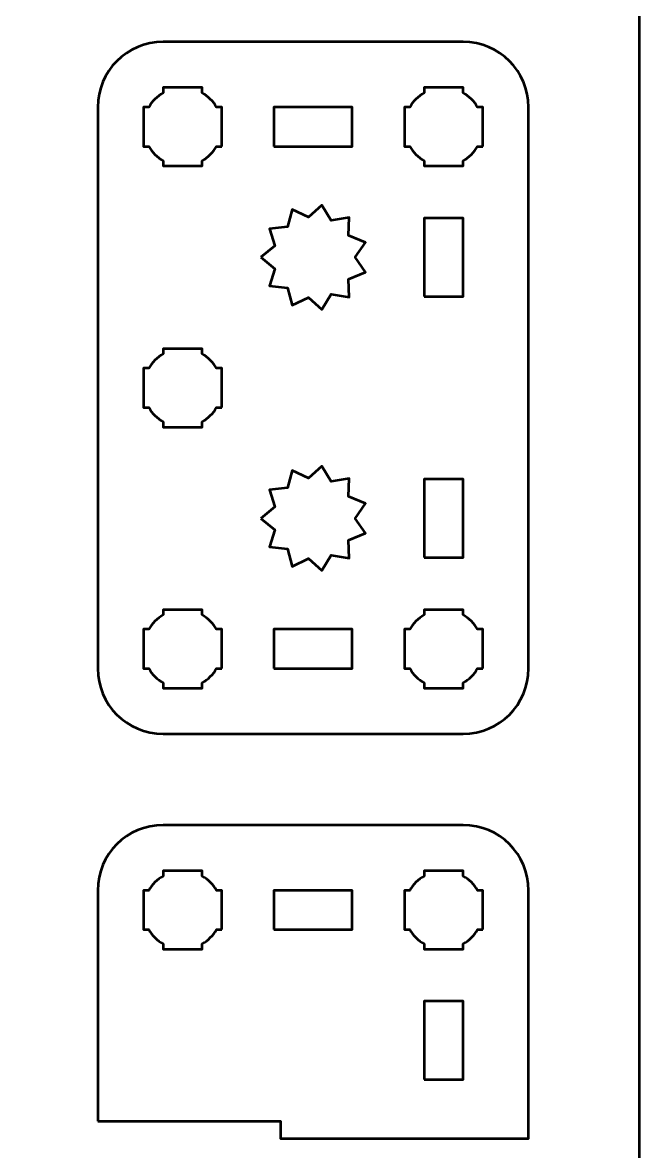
# Model space of a CAD drawing. Header units: centimetres. Extents: x -21 to 0, y -29.7 to 0.
# Drawn here: x -4.73 to 0, y -14.85 to -6.2 of the extents above; entities that cross this region are included whole.
import ezdxf

# ---------------------------------------------------------------- set-up
doc = ezdxf.new("R2010")
doc.units = ezdxf.units.CM
doc.header["$MEASUREMENT"] = 0
doc.layers.add('Layer 1', color=7, linetype='Continuous')

msp = doc.modelspace()

# ---------------------------------------------------------------- linework, layer by layer
at = {"layer": 'Layer 1', "color": 22, "lineweight": 53}
msp.add_open_spline([(-21.00003, -29.19995), (-21.00003, -29.19995), (-21.00003, -0.49992), (-21.00003, -0.49992), (-21.00003, -0.49992), (-21.00003, -0.22295), (-20.77694, 0.00004), (-20.49994, 0.00004), (-20.49994, 0.00004), (-20.49994, 0.00004), (-0.50008, 0.00004), (-0.50008, 0.00004), (-0.50008, 0.00004), (-0.22294, 0.00004), (0.00002, -0.22295), (0.00002, -0.49992), (0.00002, -0.49992), (0.00002, -0.49992), (0.00002, -29.19995), (0.00002, -29.19995), (0.00002, -29.19995), (0.00002, -29.47695), (-0.22294, -29.70004), (-0.50008, -29.70004), (-0.50008, -29.70004), (-0.50008, -29.70004), (-20.49994, -29.70004), (-20.49994, -29.70004), (-20.49994, -29.70004), (-20.77694, -29.70004), (-21.00003, -29.47695), (-21.00003, -29.19995)], degree=3, knots=[0, 0, 0, 0, 0.125, 0.125, 0.125, 0.125, 0.25, 0.25, 0.25, 0.25, 0.375, 0.375, 0.375, 0.375, 0.5, 0.5, 0.5, 0.5, 0.625, 0.625, 0.625, 0.625, 0.75, 0.75, 0.75, 0.75, 0.875, 0.875, 0.875, 0.875, 1, 1, 1, 1], dxfattribs=at)
at = {"layer": 'Layer 1', "color": 114, "lineweight": 53}
for points in [[(-4.15003, -11.14994), (-4.15003, -11.14994), (-4.15003, -6.85007), (-4.15003, -6.85007), (-4.15003, -6.85007), (-4.15003, -6.57293), (-3.92694, -6.34997), (-3.64994, -6.34997), (-3.64994, -6.34997), (-3.64994, -6.34997), (-1.35007, -6.34997), (-1.35007, -6.34997), (-1.35007, -6.34997), (-1.07293, -6.34997), (-0.84997, -6.57293), (-0.84997, -6.85007), (-0.84997, -6.85007), (-0.84997, -6.85007), (-0.84997, -11.14994), (-0.84997, -11.14994), (-0.84997, -11.14994), (-0.84997, -11.42694), (-1.07293, -11.65003), (-1.35007, -11.65003), (-1.35007, -11.65003), (-1.35007, -11.65003), (-3.64994, -11.65003), (-3.64994, -11.65003), (-3.64994, -11.65003), (-3.92694, -11.65003), (-4.15003, -11.42694), (-4.15003, -11.14994)], [(-4.15003, -14.619), (-4.15003, -14.619), (-4.15003, -12.85007), (-4.15003, -12.85007), (-4.15003, -12.85007), (-4.15003, -12.57293), (-3.92694, -12.34997), (-3.64994, -12.34997), (-3.64994, -12.34997), (-3.64994, -12.34997), (-1.35007, -12.34997), (-1.35007, -12.34997), (-1.35007, -12.34997), (-1.07293, -12.34997), (-0.84997, -12.57293), (-0.84997, -12.85007), (-0.84997, -12.85007), (-0.84997, -12.85007), (-0.84997, -14.75), (-0.84997, -14.75), (-0.84997, -14.75), (-0.84997, -14.75), (-2.75, -14.75), (-2.75, -14.75), (-2.75, -14.75), (-2.75, -14.75), (-2.75, -14.619), (-2.75, -14.619), (-2.75, -14.619), (-2.75, -14.619), (-4.15003, -14.619), (-4.15003, -14.619)]]:
    msp.add_open_spline(points, degree=3, knots=[0, 0, 0, 0, 0.125, 0.125, 0.125, 0.125, 0.25, 0.25, 0.25, 0.25, 0.375, 0.375, 0.375, 0.375, 0.5, 0.5, 0.5, 0.5, 0.625, 0.625, 0.625, 0.625, 0.75, 0.75, 0.75, 0.75, 0.875, 0.875, 0.875, 0.875, 1, 1, 1, 1], dxfattribs=at)
at = {"layer": 'Layer 1', "lineweight": 53}
for points, knots in [([(-3.2, -7.15007), (-3.2, -7.15007), (-3.24011, -7.15007), (-3.24011, -7.15007), (-3.24011, -7.15007), (-3.26643, -7.19554), (-3.30446, -7.23343), (-3.34993, -7.25989), (-3.34993, -7.25989), (-3.34993, -7.25989), (-3.34993, -7.3), (-3.34993, -7.3), (-3.34993, -7.3), (-3.34993, -7.3), (-3.5, -7.3), (-3.5, -7.3), (-3.5, -7.3), (-3.5, -7.3), (-3.64994, -7.3), (-3.64994, -7.3), (-3.64994, -7.3), (-3.64994, -7.3), (-3.64994, -7.25989), (-3.64994, -7.25989), (-3.64994, -7.25989), (-3.69555, -7.23343), (-3.73347, -7.19554), (-3.75979, -7.15007), (-3.75979, -7.15007), (-3.75979, -7.15007), (-3.80001, -7.15007), (-3.80001, -7.15007), (-3.80001, -7.15007), (-3.80001, -7.15007), (-3.80001, -7), (-3.80001, -7), (-3.80001, -7), (-3.80001, -7), (-3.80001, -6.85007), (-3.80001, -6.85007), (-3.80001, -6.85007), (-3.80001, -6.85007), (-3.75979, -6.85007), (-3.75979, -6.85007), (-3.75979, -6.85007), (-3.73347, -6.80445), (-3.69555, -6.76653), (-3.64994, -6.74021), (-3.64994, -6.74021), (-3.64994, -6.74021), (-3.64994, -6.7), (-3.64994, -6.7), (-3.64994, -6.7), (-3.64994, -6.7), (-3.5, -6.7), (-3.5, -6.7), (-3.5, -6.7), (-3.5, -6.7), (-3.34993, -6.7), (-3.34993, -6.7), (-3.34993, -6.7), (-3.34993, -6.7), (-3.34993, -6.74021), (-3.34993, -6.74021), (-3.34993, -6.74021), (-3.30446, -6.76653), (-3.26643, -6.80445), (-3.24011, -6.85007), (-3.24011, -6.85007), (-3.24011, -6.85007), (-3.2, -6.85007), (-3.2, -6.85007), (-3.2, -6.85007), (-3.2, -6.85007), (-3.2, -7), (-3.2, -7), (-3.2, -7), (-3.2, -7), (-3.2, -7.15007), (-3.2, -7.15007)], [0, 0, 0, 0, 0.05, 0.05, 0.05, 0.05, 0.1, 0.1, 0.1, 0.1, 0.15, 0.15, 0.15, 0.15, 0.2, 0.2, 0.2, 0.2, 0.25, 0.25, 0.25, 0.25, 0.3, 0.3, 0.3, 0.3, 0.35, 0.35, 0.35, 0.35, 0.4, 0.4, 0.4, 0.4, 0.45, 0.45, 0.45, 0.45, 0.5, 0.5, 0.5, 0.5, 0.55, 0.55, 0.55, 0.55, 0.6, 0.6, 0.6, 0.6, 0.65, 0.65, 0.65, 0.65, 0.7, 0.7, 0.7, 0.7, 0.75, 0.75, 0.75, 0.75, 0.8, 0.8, 0.8, 0.8, 0.85, 0.85, 0.85, 0.85, 0.9, 0.9, 0.9, 0.9, 0.95, 0.95, 0.95, 0.95, 1, 1, 1, 1]), ([(-1.19993, -7.15007), (-1.19993, -7.15007), (-1.24018, -7.15007), (-1.24018, -7.15007), (-1.24018, -7.15007), (-1.2665, -7.19554), (-1.30453, -7.23343), (-1.35, -7.25989), (-1.35, -7.25989), (-1.35, -7.25989), (-1.35, -7.3), (-1.35, -7.3), (-1.35, -7.3), (-1.35, -7.3), (-1.49993, -7.3), (-1.49993, -7.3), (-1.49993, -7.3), (-1.49993, -7.3), (-1.65, -7.3), (-1.65, -7.3), (-1.65, -7.3), (-1.65, -7.3), (-1.65, -7.25989), (-1.65, -7.25989), (-1.65, -7.25989), (-1.69548, -7.23343), (-1.73351, -7.19554), (-1.75982, -7.15007), (-1.75982, -7.15007), (-1.75982, -7.15007), (-1.79993, -7.15007), (-1.79993, -7.15007), (-1.79993, -7.15007), (-1.79993, -7.15007), (-1.79993, -7), (-1.79993, -7), (-1.79993, -7), (-1.79993, -7), (-1.79993, -6.85007), (-1.79993, -6.85007), (-1.79993, -6.85007), (-1.79993, -6.85007), (-1.75982, -6.85007), (-1.75982, -6.85007), (-1.75982, -6.85007), (-1.73351, -6.80445), (-1.69548, -6.76653), (-1.65, -6.74021), (-1.65, -6.74021), (-1.65, -6.74021), (-1.65, -6.7), (-1.65, -6.7), (-1.65, -6.7), (-1.65, -6.7), (-1.49993, -6.7), (-1.49993, -6.7), (-1.49993, -6.7), (-1.49993, -6.7), (-1.35, -6.7), (-1.35, -6.7), (-1.35, -6.7), (-1.35, -6.7), (-1.35, -6.74021), (-1.35, -6.74021), (-1.35, -6.74021), (-1.30453, -6.76653), (-1.2665, -6.80445), (-1.24018, -6.85007), (-1.24018, -6.85007), (-1.24018, -6.85007), (-1.19993, -6.85007), (-1.19993, -6.85007), (-1.19993, -6.85007), (-1.19993, -6.85007), (-1.19993, -7), (-1.19993, -7), (-1.19993, -7), (-1.19993, -7), (-1.19993, -7.15007), (-1.19993, -7.15007)], [0, 0, 0, 0, 0.05, 0.05, 0.05, 0.05, 0.1, 0.1, 0.1, 0.1, 0.15, 0.15, 0.15, 0.15, 0.2, 0.2, 0.2, 0.2, 0.25, 0.25, 0.25, 0.25, 0.3, 0.3, 0.3, 0.3, 0.35, 0.35, 0.35, 0.35, 0.4, 0.4, 0.4, 0.4, 0.45, 0.45, 0.45, 0.45, 0.5, 0.5, 0.5, 0.5, 0.55, 0.55, 0.55, 0.55, 0.6, 0.6, 0.6, 0.6, 0.65, 0.65, 0.65, 0.65, 0.7, 0.7, 0.7, 0.7, 0.75, 0.75, 0.75, 0.75, 0.8, 0.8, 0.8, 0.8, 0.85, 0.85, 0.85, 0.85, 0.9, 0.9, 0.9, 0.9, 0.95, 0.95, 0.95, 0.95, 1, 1, 1, 1]), ([(-2.79999, -7.15007), (-2.79999, -7.15007), (-2.79999, -6.85007), (-2.79999, -6.85007), (-2.79999, -6.85007), (-2.79999, -6.85007), (-2.19998, -6.85007), (-2.19998, -6.85007), (-2.19998, -6.85007), (-2.19998, -6.85007), (-2.19998, -7.15007), (-2.19998, -7.15007), (-2.19998, -7.15007), (-2.19998, -7.15007), (-2.79999, -7.15007), (-2.79999, -7.15007)], [0, 0, 0, 0, 0.25, 0.25, 0.25, 0.25, 0.5, 0.5, 0.5, 0.5, 0.75, 0.75, 0.75, 0.75, 1, 1, 1, 1]), ([(-1.65, -8.30002), (-1.65, -8.30002), (-1.65, -7.70002), (-1.65, -7.70002), (-1.65, -7.70002), (-1.65, -7.70002), (-1.35, -7.70002), (-1.35, -7.70002), (-1.35, -7.70002), (-1.35, -7.70002), (-1.35, -8.30002), (-1.35, -8.30002), (-1.35, -8.30002), (-1.35, -8.30002), (-1.65, -8.30002), (-1.65, -8.30002)], [0, 0, 0, 0, 0.25, 0.25, 0.25, 0.25, 0.5, 0.5, 0.5, 0.5, 0.75, 0.75, 0.75, 0.75, 1, 1, 1, 1]), ([(-3.2, -9.15), (-3.2, -9.15), (-3.24011, -9.15), (-3.24011, -9.15), (-3.24011, -9.15), (-3.26643, -9.19548), (-3.30446, -9.23351), (-3.34993, -9.25982), (-3.34993, -9.25982), (-3.34993, -9.25982), (-3.34993, -9.29993), (-3.34993, -9.29993), (-3.34993, -9.29993), (-3.34993, -9.29993), (-3.5, -9.29993), (-3.5, -9.29993), (-3.5, -9.29993), (-3.5, -9.29993), (-3.64994, -9.29993), (-3.64994, -9.29993), (-3.64994, -9.29993), (-3.64994, -9.29993), (-3.64994, -9.25982), (-3.64994, -9.25982), (-3.64994, -9.25982), (-3.69555, -9.23351), (-3.73347, -9.19548), (-3.75979, -9.15), (-3.75979, -9.15), (-3.75979, -9.15), (-3.80001, -9.15), (-3.80001, -9.15), (-3.80001, -9.15), (-3.80001, -9.15), (-3.80001, -8.99993), (-3.80001, -8.99993), (-3.80001, -8.99993), (-3.80001, -8.99993), (-3.80001, -8.85), (-3.80001, -8.85), (-3.80001, -8.85), (-3.80001, -8.85), (-3.75979, -8.85), (-3.75979, -8.85), (-3.75979, -8.85), (-3.73347, -8.80453), (-3.69555, -8.7665), (-3.64994, -8.74018), (-3.64994, -8.74018), (-3.64994, -8.74018), (-3.64994, -8.69993), (-3.64994, -8.69993), (-3.64994, -8.69993), (-3.64994, -8.69993), (-3.5, -8.69993), (-3.5, -8.69993), (-3.5, -8.69993), (-3.5, -8.69993), (-3.34993, -8.69993), (-3.34993, -8.69993), (-3.34993, -8.69993), (-3.34993, -8.69993), (-3.34993, -8.74018), (-3.34993, -8.74018), (-3.34993, -8.74018), (-3.30446, -8.7665), (-3.26643, -8.80453), (-3.24011, -8.85), (-3.24011, -8.85), (-3.24011, -8.85), (-3.2, -8.85), (-3.2, -8.85), (-3.2, -8.85), (-3.2, -8.85), (-3.2, -8.99993), (-3.2, -8.99993), (-3.2, -8.99993), (-3.2, -8.99993), (-3.2, -9.15), (-3.2, -9.15)], [0, 0, 0, 0, 0.05, 0.05, 0.05, 0.05, 0.1, 0.1, 0.1, 0.1, 0.15, 0.15, 0.15, 0.15, 0.2, 0.2, 0.2, 0.2, 0.25, 0.25, 0.25, 0.25, 0.3, 0.3, 0.3, 0.3, 0.35, 0.35, 0.35, 0.35, 0.4, 0.4, 0.4, 0.4, 0.45, 0.45, 0.45, 0.45, 0.5, 0.5, 0.5, 0.5, 0.55, 0.55, 0.55, 0.55, 0.6, 0.6, 0.6, 0.6, 0.65, 0.65, 0.65, 0.65, 0.7, 0.7, 0.7, 0.7, 0.75, 0.75, 0.75, 0.75, 0.8, 0.8, 0.8, 0.8, 0.85, 0.85, 0.85, 0.85, 0.9, 0.9, 0.9, 0.9, 0.95, 0.95, 0.95, 0.95, 1, 1, 1, 1]), ([(-1.65, -10.29999), (-1.65, -10.29999), (-1.65, -9.69998), (-1.65, -9.69998), (-1.65, -9.69998), (-1.65, -9.69998), (-1.35, -9.69998), (-1.35, -9.69998), (-1.35, -9.69998), (-1.35, -9.69998), (-1.35, -10.29999), (-1.35, -10.29999), (-1.35, -10.29999), (-1.35, -10.29999), (-1.65, -10.29999), (-1.65, -10.29999)], [0, 0, 0, 0, 0.25, 0.25, 0.25, 0.25, 0.5, 0.5, 0.5, 0.5, 0.75, 0.75, 0.75, 0.75, 1, 1, 1, 1]), ([(-3.2, -11.14994), (-3.2, -11.14994), (-3.24011, -11.14994), (-3.24011, -11.14994), (-3.24011, -11.14994), (-3.26643, -11.19555), (-3.30446, -11.23347), (-3.34993, -11.25979), (-3.34993, -11.25979), (-3.34993, -11.25979), (-3.34993, -11.30001), (-3.34993, -11.30001), (-3.34993, -11.30001), (-3.34993, -11.30001), (-3.5, -11.30001), (-3.5, -11.30001), (-3.5, -11.30001), (-3.5, -11.30001), (-3.64994, -11.30001), (-3.64994, -11.30001), (-3.64994, -11.30001), (-3.64994, -11.30001), (-3.64994, -11.25979), (-3.64994, -11.25979), (-3.64994, -11.25979), (-3.69555, -11.23347), (-3.73347, -11.19555), (-3.75979, -11.14994), (-3.75979, -11.14994), (-3.75979, -11.14994), (-3.80001, -11.14994), (-3.80001, -11.14994), (-3.80001, -11.14994), (-3.80001, -11.14994), (-3.80001, -11.00001), (-3.80001, -11.00001), (-3.80001, -11.00001), (-3.80001, -11.00001), (-3.80001, -10.84993), (-3.80001, -10.84993), (-3.80001, -10.84993), (-3.80001, -10.84993), (-3.75979, -10.84993), (-3.75979, -10.84993), (-3.75979, -10.84993), (-3.73347, -10.80446), (-3.69555, -10.76643), (-3.64994, -10.74011), (-3.64994, -10.74011), (-3.64994, -10.74011), (-3.64994, -10.7), (-3.64994, -10.7), (-3.64994, -10.7), (-3.64994, -10.7), (-3.5, -10.7), (-3.5, -10.7), (-3.5, -10.7), (-3.5, -10.7), (-3.34993, -10.7), (-3.34993, -10.7), (-3.34993, -10.7), (-3.34993, -10.7), (-3.34993, -10.74011), (-3.34993, -10.74011), (-3.34993, -10.74011), (-3.30446, -10.76643), (-3.26643, -10.80446), (-3.24011, -10.84993), (-3.24011, -10.84993), (-3.24011, -10.84993), (-3.2, -10.84993), (-3.2, -10.84993), (-3.2, -10.84993), (-3.2, -10.84993), (-3.2, -11.00001), (-3.2, -11.00001), (-3.2, -11.00001), (-3.2, -11.00001), (-3.2, -11.14994), (-3.2, -11.14994)], [0, 0, 0, 0, 0.05, 0.05, 0.05, 0.05, 0.1, 0.1, 0.1, 0.1, 0.15, 0.15, 0.15, 0.15, 0.2, 0.2, 0.2, 0.2, 0.25, 0.25, 0.25, 0.25, 0.3, 0.3, 0.3, 0.3, 0.35, 0.35, 0.35, 0.35, 0.4, 0.4, 0.4, 0.4, 0.45, 0.45, 0.45, 0.45, 0.5, 0.5, 0.5, 0.5, 0.55, 0.55, 0.55, 0.55, 0.6, 0.6, 0.6, 0.6, 0.65, 0.65, 0.65, 0.65, 0.7, 0.7, 0.7, 0.7, 0.75, 0.75, 0.75, 0.75, 0.8, 0.8, 0.8, 0.8, 0.85, 0.85, 0.85, 0.85, 0.9, 0.9, 0.9, 0.9, 0.95, 0.95, 0.95, 0.95, 1, 1, 1, 1]), ([(-1.19993, -11.14994), (-1.19993, -11.14994), (-1.24018, -11.14994), (-1.24018, -11.14994), (-1.24018, -11.14994), (-1.2665, -11.19555), (-1.30453, -11.23347), (-1.35, -11.25979), (-1.35, -11.25979), (-1.35, -11.25979), (-1.35, -11.30001), (-1.35, -11.30001), (-1.35, -11.30001), (-1.35, -11.30001), (-1.49993, -11.30001), (-1.49993, -11.30001), (-1.49993, -11.30001), (-1.49993, -11.30001), (-1.65, -11.30001), (-1.65, -11.30001), (-1.65, -11.30001), (-1.65, -11.30001), (-1.65, -11.25979), (-1.65, -11.25979), (-1.65, -11.25979), (-1.69548, -11.23347), (-1.73351, -11.19555), (-1.75982, -11.14994), (-1.75982, -11.14994), (-1.75982, -11.14994), (-1.79993, -11.14994), (-1.79993, -11.14994), (-1.79993, -11.14994), (-1.79993, -11.14994), (-1.79993, -11.00001), (-1.79993, -11.00001), (-1.79993, -11.00001), (-1.79993, -11.00001), (-1.79993, -10.84993), (-1.79993, -10.84993), (-1.79993, -10.84993), (-1.79993, -10.84993), (-1.75982, -10.84993), (-1.75982, -10.84993), (-1.75982, -10.84993), (-1.73351, -10.80446), (-1.69548, -10.76643), (-1.65, -10.74011), (-1.65, -10.74011), (-1.65, -10.74011), (-1.65, -10.7), (-1.65, -10.7), (-1.65, -10.7), (-1.65, -10.7), (-1.49993, -10.7), (-1.49993, -10.7), (-1.49993, -10.7), (-1.49993, -10.7), (-1.35, -10.7), (-1.35, -10.7), (-1.35, -10.7), (-1.35, -10.7), (-1.35, -10.74011), (-1.35, -10.74011), (-1.35, -10.74011), (-1.30453, -10.76643), (-1.2665, -10.80446), (-1.24018, -10.84993), (-1.24018, -10.84993), (-1.24018, -10.84993), (-1.19993, -10.84993), (-1.19993, -10.84993), (-1.19993, -10.84993), (-1.19993, -10.84993), (-1.19993, -11.00001), (-1.19993, -11.00001), (-1.19993, -11.00001), (-1.19993, -11.00001), (-1.19993, -11.14994), (-1.19993, -11.14994)], [0, 0, 0, 0, 0.05, 0.05, 0.05, 0.05, 0.1, 0.1, 0.1, 0.1, 0.15, 0.15, 0.15, 0.15, 0.2, 0.2, 0.2, 0.2, 0.25, 0.25, 0.25, 0.25, 0.3, 0.3, 0.3, 0.3, 0.35, 0.35, 0.35, 0.35, 0.4, 0.4, 0.4, 0.4, 0.45, 0.45, 0.45, 0.45, 0.5, 0.5, 0.5, 0.5, 0.55, 0.55, 0.55, 0.55, 0.6, 0.6, 0.6, 0.6, 0.65, 0.65, 0.65, 0.65, 0.7, 0.7, 0.7, 0.7, 0.75, 0.75, 0.75, 0.75, 0.8, 0.8, 0.8, 0.8, 0.85, 0.85, 0.85, 0.85, 0.9, 0.9, 0.9, 0.9, 0.95, 0.95, 0.95, 0.95, 1, 1, 1, 1]), ([(-2.79999, -11.14994), (-2.79999, -11.14994), (-2.79999, -10.84993), (-2.79999, -10.84993), (-2.79999, -10.84993), (-2.79999, -10.84993), (-2.19998, -10.84993), (-2.19998, -10.84993), (-2.19998, -10.84993), (-2.19998, -10.84993), (-2.19998, -11.14994), (-2.19998, -11.14994), (-2.19998, -11.14994), (-2.19998, -11.14994), (-2.79999, -11.14994), (-2.79999, -11.14994)], [0, 0, 0, 0, 0.25, 0.25, 0.25, 0.25, 0.5, 0.5, 0.5, 0.5, 0.75, 0.75, 0.75, 0.75, 1, 1, 1, 1]), ([(-3.2, -13.15007), (-3.2, -13.15007), (-3.24011, -13.15007), (-3.24011, -13.15007), (-3.24011, -13.15007), (-3.26643, -13.19554), (-3.30446, -13.23343), (-3.34993, -13.25989), (-3.34993, -13.25989), (-3.34993, -13.25989), (-3.34993, -13.3), (-3.34993, -13.3), (-3.34993, -13.3), (-3.34993, -13.3), (-3.5, -13.3), (-3.5, -13.3), (-3.5, -13.3), (-3.5, -13.3), (-3.64994, -13.3), (-3.64994, -13.3), (-3.64994, -13.3), (-3.64994, -13.3), (-3.64994, -13.25989), (-3.64994, -13.25989), (-3.64994, -13.25989), (-3.69555, -13.23343), (-3.73347, -13.19554), (-3.75979, -13.15007), (-3.75979, -13.15007), (-3.75979, -13.15007), (-3.80001, -13.15007), (-3.80001, -13.15007), (-3.80001, -13.15007), (-3.80001, -13.15007), (-3.80001, -13), (-3.80001, -13), (-3.80001, -13), (-3.80001, -13), (-3.80001, -12.85007), (-3.80001, -12.85007), (-3.80001, -12.85007), (-3.80001, -12.85007), (-3.75979, -12.85007), (-3.75979, -12.85007), (-3.75979, -12.85007), (-3.73347, -12.80445), (-3.69555, -12.76653), (-3.64994, -12.74021), (-3.64994, -12.74021), (-3.64994, -12.74021), (-3.64994, -12.7), (-3.64994, -12.7), (-3.64994, -12.7), (-3.64994, -12.7), (-3.5, -12.7), (-3.5, -12.7), (-3.5, -12.7), (-3.5, -12.7), (-3.34993, -12.7), (-3.34993, -12.7), (-3.34993, -12.7), (-3.34993, -12.7), (-3.34993, -12.74021), (-3.34993, -12.74021), (-3.34993, -12.74021), (-3.30446, -12.76653), (-3.26643, -12.80445), (-3.24011, -12.85007), (-3.24011, -12.85007), (-3.24011, -12.85007), (-3.2, -12.85007), (-3.2, -12.85007), (-3.2, -12.85007), (-3.2, -12.85007), (-3.2, -13), (-3.2, -13), (-3.2, -13), (-3.2, -13), (-3.2, -13.15007), (-3.2, -13.15007)], [0, 0, 0, 0, 0.05, 0.05, 0.05, 0.05, 0.1, 0.1, 0.1, 0.1, 0.15, 0.15, 0.15, 0.15, 0.2, 0.2, 0.2, 0.2, 0.25, 0.25, 0.25, 0.25, 0.3, 0.3, 0.3, 0.3, 0.35, 0.35, 0.35, 0.35, 0.4, 0.4, 0.4, 0.4, 0.45, 0.45, 0.45, 0.45, 0.5, 0.5, 0.5, 0.5, 0.55, 0.55, 0.55, 0.55, 0.6, 0.6, 0.6, 0.6, 0.65, 0.65, 0.65, 0.65, 0.7, 0.7, 0.7, 0.7, 0.75, 0.75, 0.75, 0.75, 0.8, 0.8, 0.8, 0.8, 0.85, 0.85, 0.85, 0.85, 0.9, 0.9, 0.9, 0.9, 0.95, 0.95, 0.95, 0.95, 1, 1, 1, 1]), ([(-1.19993, -13.15007), (-1.19993, -13.15007), (-1.24018, -13.15007), (-1.24018, -13.15007), (-1.24018, -13.15007), (-1.2665, -13.19554), (-1.30453, -13.23343), (-1.35, -13.25989), (-1.35, -13.25989), (-1.35, -13.25989), (-1.35, -13.3), (-1.35, -13.3), (-1.35, -13.3), (-1.35, -13.3), (-1.49993, -13.3), (-1.49993, -13.3), (-1.49993, -13.3), (-1.49993, -13.3), (-1.65, -13.3), (-1.65, -13.3), (-1.65, -13.3), (-1.65, -13.3), (-1.65, -13.25989), (-1.65, -13.25989), (-1.65, -13.25989), (-1.69548, -13.23343), (-1.73351, -13.19554), (-1.75982, -13.15007), (-1.75982, -13.15007), (-1.75982, -13.15007), (-1.79993, -13.15007), (-1.79993, -13.15007), (-1.79993, -13.15007), (-1.79993, -13.15007), (-1.79993, -13), (-1.79993, -13), (-1.79993, -13), (-1.79993, -13), (-1.79993, -12.85007), (-1.79993, -12.85007), (-1.79993, -12.85007), (-1.79993, -12.85007), (-1.75982, -12.85007), (-1.75982, -12.85007), (-1.75982, -12.85007), (-1.73351, -12.80445), (-1.69548, -12.76653), (-1.65, -12.74021), (-1.65, -12.74021), (-1.65, -12.74021), (-1.65, -12.7), (-1.65, -12.7), (-1.65, -12.7), (-1.65, -12.7), (-1.49993, -12.7), (-1.49993, -12.7), (-1.49993, -12.7), (-1.49993, -12.7), (-1.35, -12.7), (-1.35, -12.7), (-1.35, -12.7), (-1.35, -12.7), (-1.35, -12.74021), (-1.35, -12.74021), (-1.35, -12.74021), (-1.30453, -12.76653), (-1.2665, -12.80445), (-1.24018, -12.85007), (-1.24018, -12.85007), (-1.24018, -12.85007), (-1.19993, -12.85007), (-1.19993, -12.85007), (-1.19993, -12.85007), (-1.19993, -12.85007), (-1.19993, -13), (-1.19993, -13), (-1.19993, -13), (-1.19993, -13), (-1.19993, -13.15007), (-1.19993, -13.15007)], [0, 0, 0, 0, 0.05, 0.05, 0.05, 0.05, 0.1, 0.1, 0.1, 0.1, 0.15, 0.15, 0.15, 0.15, 0.2, 0.2, 0.2, 0.2, 0.25, 0.25, 0.25, 0.25, 0.3, 0.3, 0.3, 0.3, 0.35, 0.35, 0.35, 0.35, 0.4, 0.4, 0.4, 0.4, 0.45, 0.45, 0.45, 0.45, 0.5, 0.5, 0.5, 0.5, 0.55, 0.55, 0.55, 0.55, 0.6, 0.6, 0.6, 0.6, 0.65, 0.65, 0.65, 0.65, 0.7, 0.7, 0.7, 0.7, 0.75, 0.75, 0.75, 0.75, 0.8, 0.8, 0.8, 0.8, 0.85, 0.85, 0.85, 0.85, 0.9, 0.9, 0.9, 0.9, 0.95, 0.95, 0.95, 0.95, 1, 1, 1, 1]), ([(-2.79999, -13.15007), (-2.79999, -13.15007), (-2.79999, -12.85007), (-2.79999, -12.85007), (-2.79999, -12.85007), (-2.79999, -12.85007), (-2.19998, -12.85007), (-2.19998, -12.85007), (-2.19998, -12.85007), (-2.19998, -12.85007), (-2.19998, -13.15007), (-2.19998, -13.15007), (-2.19998, -13.15007), (-2.19998, -13.15007), (-2.79999, -13.15007), (-2.79999, -13.15007)], [0, 0, 0, 0, 0.25, 0.25, 0.25, 0.25, 0.5, 0.5, 0.5, 0.5, 0.75, 0.75, 0.75, 0.75, 1, 1, 1, 1]), ([(-1.65, -14.30002), (-1.65, -14.30002), (-1.65, -13.70002), (-1.65, -13.70002), (-1.65, -13.70002), (-1.65, -13.70002), (-1.35, -13.70002), (-1.35, -13.70002), (-1.35, -13.70002), (-1.35, -13.70002), (-1.35, -14.30002), (-1.35, -14.30002), (-1.35, -14.30002), (-1.35, -14.30002), (-1.65, -14.30002), (-1.65, -14.30002)], [0, 0, 0, 0, 0.25, 0.25, 0.25, 0.25, 0.5, 0.5, 0.5, 0.5, 0.75, 0.75, 0.75, 0.75, 1, 1, 1, 1])]:
    msp.add_open_spline(points, degree=3, knots=knots, dxfattribs=at)
at = {"layer": 'Layer 1', "color": 250, "lineweight": 53}
for points in [[(-2.9, -8), (-2.9, -8), (-2.79242, -7.91261), (-2.79242, -7.91261), (-2.79242, -7.91261), (-2.79242, -7.91261), (-2.83518, -7.78151), (-2.83518, -7.78151), (-2.83518, -7.78151), (-2.83518, -7.78151), (-2.69695, -7.76557), (-2.69695, -7.76557), (-2.69695, -7.76557), (-2.69695, -7.76557), (-2.66133, -7.6324), (-2.66133, -7.6324), (-2.66133, -7.6324), (-2.66133, -7.6324), (-2.53633, -7.69296), (-2.53633, -7.69296), (-2.53633, -7.69296), (-2.53633, -7.69296), (-2.43362, -7.6), (-2.43362, -7.6), (-2.43362, -7.6), (-2.43362, -7.6), (-2.36154, -7.71783), (-2.36154, -7.71783), (-2.36154, -7.71783), (-2.36154, -7.71783), (-2.22438, -7.69459), (-2.22438, -7.69459), (-2.22438, -7.69459), (-2.22438, -7.69459), (-2.2281, -7.83229), (-2.2281, -7.83229), (-2.2281, -7.83229), (-2.2281, -7.83229), (-2.1, -7.88615), (-2.1, -7.88615), (-2.1, -7.88615), (-2.1, -7.88615), (-2.17834, -8), (-2.17834, -8), (-2.17834, -8), (-2.17834, -8), (-2.1, -8.11385), (-2.1, -8.11385), (-2.1, -8.11385), (-2.1, -8.11385), (-2.2281, -8.16771), (-2.2281, -8.16771), (-2.2281, -8.16771), (-2.2281, -8.16771), (-2.22438, -8.30541), (-2.22438, -8.30541), (-2.22438, -8.30541), (-2.22438, -8.30541), (-2.36154, -8.28217), (-2.36154, -8.28217), (-2.36154, -8.28217), (-2.36154, -8.28217), (-2.43362, -8.4), (-2.43362, -8.4), (-2.43362, -8.4), (-2.43362, -8.4), (-2.53633, -8.30704), (-2.53633, -8.30704), (-2.53633, -8.30704), (-2.53633, -8.30704), (-2.66133, -8.3676), (-2.66133, -8.3676), (-2.66133, -8.3676), (-2.66133, -8.3676), (-2.69695, -8.23443), (-2.69695, -8.23443), (-2.69695, -8.23443), (-2.69695, -8.23443), (-2.83518, -8.21849), (-2.83518, -8.21849), (-2.83518, -8.21849), (-2.83518, -8.21849), (-2.79242, -8.08739), (-2.79242, -8.08739), (-2.79242, -8.08739), (-2.79242, -8.08739), (-2.9, -8), (-2.9, -8)], [(-2.9, -10), (-2.9, -10), (-2.79242, -9.91261), (-2.79242, -9.91261), (-2.79242, -9.91261), (-2.79242, -9.91261), (-2.83518, -9.78151), (-2.83518, -9.78151), (-2.83518, -9.78151), (-2.83518, -9.78151), (-2.69695, -9.76557), (-2.69695, -9.76557), (-2.69695, -9.76557), (-2.69695, -9.76557), (-2.66133, -9.6324), (-2.66133, -9.6324), (-2.66133, -9.6324), (-2.66133, -9.6324), (-2.53633, -9.69296), (-2.53633, -9.69296), (-2.53633, -9.69296), (-2.53633, -9.69296), (-2.43362, -9.6), (-2.43362, -9.6), (-2.43362, -9.6), (-2.43362, -9.6), (-2.36154, -9.71783), (-2.36154, -9.71783), (-2.36154, -9.71783), (-2.36154, -9.71783), (-2.22438, -9.69459), (-2.22438, -9.69459), (-2.22438, -9.69459), (-2.22438, -9.69459), (-2.2281, -9.83229), (-2.2281, -9.83229), (-2.2281, -9.83229), (-2.2281, -9.83229), (-2.1, -9.88615), (-2.1, -9.88615), (-2.1, -9.88615), (-2.1, -9.88615), (-2.17834, -10), (-2.17834, -10), (-2.17834, -10), (-2.17834, -10), (-2.1, -10.11385), (-2.1, -10.11385), (-2.1, -10.11385), (-2.1, -10.11385), (-2.2281, -10.16771), (-2.2281, -10.16771), (-2.2281, -10.16771), (-2.2281, -10.16771), (-2.22438, -10.30541), (-2.22438, -10.30541), (-2.22438, -10.30541), (-2.22438, -10.30541), (-2.36154, -10.28217), (-2.36154, -10.28217), (-2.36154, -10.28217), (-2.36154, -10.28217), (-2.43362, -10.4), (-2.43362, -10.4), (-2.43362, -10.4), (-2.43362, -10.4), (-2.53633, -10.30704), (-2.53633, -10.30704), (-2.53633, -10.30704), (-2.53633, -10.30704), (-2.66133, -10.3676), (-2.66133, -10.3676), (-2.66133, -10.3676), (-2.66133, -10.3676), (-2.69695, -10.23443), (-2.69695, -10.23443), (-2.69695, -10.23443), (-2.69695, -10.23443), (-2.83518, -10.21849), (-2.83518, -10.21849), (-2.83518, -10.21849), (-2.83518, -10.21849), (-2.79242, -10.08739), (-2.79242, -10.08739), (-2.79242, -10.08739), (-2.79242, -10.08739), (-2.9, -10), (-2.9, -10)]]:
    msp.add_open_spline(points, degree=3, knots=[0, 0, 0, 0, 0.0454545, 0.0454545, 0.0454545, 0.0454545, 0.0909091, 0.0909091, 0.0909091, 0.0909091, 0.1363636, 0.1363636, 0.1363636, 0.1363636, 0.1818182, 0.1818182, 0.1818182, 0.1818182, 0.2272727, 0.2272727, 0.2272727, 0.2272727, 0.2727273, 0.2727273, 0.2727273, 0.2727273, 0.3181818, 0.3181818, 0.3181818, 0.3181818, 0.3636364, 0.3636364, 0.3636364, 0.3636364, 0.4090909, 0.4090909, 0.4090909, 0.4090909, 0.4545455, 0.4545455, 0.4545455, 0.4545455, 0.5, 0.5, 0.5, 0.5, 0.5454545, 0.5454545, 0.5454545, 0.5454545, 0.5909091, 0.5909091, 0.5909091, 0.5909091, 0.6363636, 0.6363636, 0.6363636, 0.6363636, 0.6818182, 0.6818182, 0.6818182, 0.6818182, 0.7272727, 0.7272727, 0.7272727, 0.7272727, 0.7727273, 0.7727273, 0.7727273, 0.7727273, 0.8181818, 0.8181818, 0.8181818, 0.8181818, 0.8636364, 0.8636364, 0.8636364, 0.8636364, 0.9090909, 0.9090909, 0.9090909, 0.9090909, 0.9545455, 0.9545455, 0.9545455, 0.9545455, 1, 1, 1, 1], dxfattribs=at)

doc.saveas('drawing.dxf')
